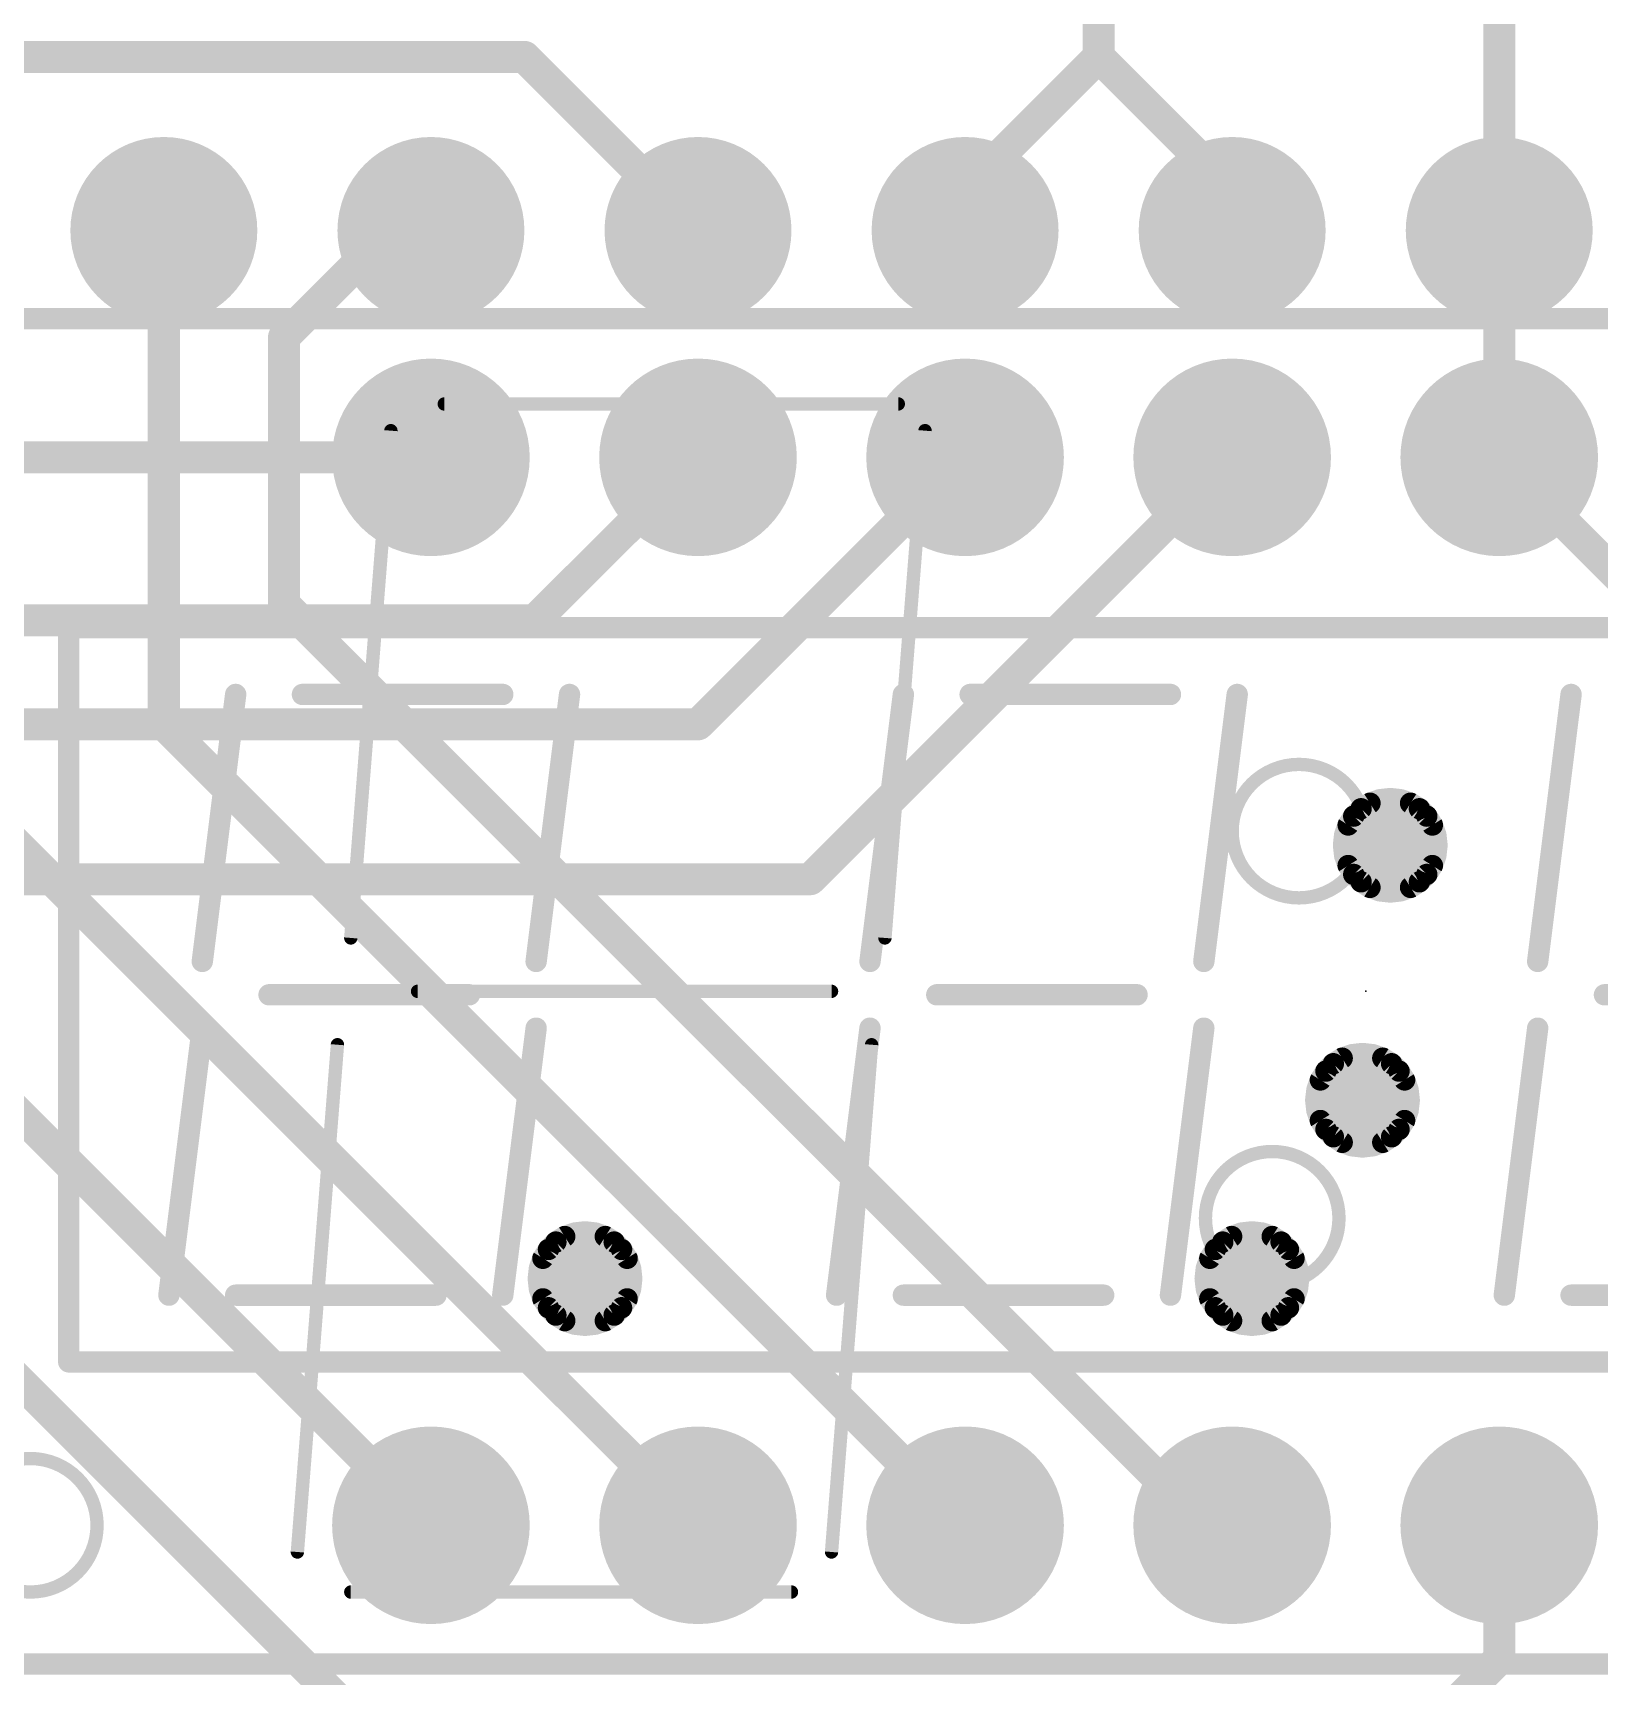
# Model space of a CAD drawing. Extents: x -6.3 to 44.5, y -10.2 to 43.3.
# Drawn here: x 8.91 to 23.81, y 15.07 to 30.71 of the extents above; entities that cross this region are included whole.
import ezdxf

# ---------------------------------------------------------------- set-up
doc = ezdxf.new("R2010")
doc.units = 0
for name, color, linetype in [('1', 12, 'CONTINUOUS'), ('16', 132, 'CONTINUOUS'), ('17', 110, 'CONTINUOUS'), ('21', 41, 'CONTINUOUS'), ('23', 53, 'CONTINUOUS'), ('51', 53, 'CONTINUOUS')]:
    doc.layers.add(name, color=color, linetype=linetype)

# ---------------------------------------------------------------- blocks, each defined once
blk = doc.blocks.new('ROUNDP')
at = {"const_width": 0.5}
blk.add_lwpolyline([(0, -0.25, 1), (0, 0.25, 1), (0, -0.25)], format="xyb", dxfattribs=at)

msp = doc.modelspace()

# ---------------------------------------------------------------- linework, layer by layer
at = {"layer": '1', "const_width": 0.3048}
for points in [[(19.05, 31.75), (19.05, 30.48)], [(3.81, 30.48), (13.589, 30.48)], [(15.24, 28.829), (13.589, 30.48)], [(17.78, 29.21), (19.05, 30.48)], [(20.32, 29.21), (19.05, 30.48)], [(17.78, 28.829), (17.78, 29.21)], [(20.32, 28.829), (20.32, 29.21)], [(10.16, 28.829), (10.16, 24.13)], [(12.319, 28.829), (11.303, 27.813)], [(12.7, 28.829), (12.319, 28.829)], [(11.303, 25.273), (11.303, 27.813)], [(20.066, 16.51), (11.303, 25.273)], [(2.54, 24.13), (12.7, 13.97)], [(12.7, 16.51), (5.08, 24.13)], [(15.24, 16.51), (7.62, 24.13)], [(17.78, 16.51), (10.16, 24.13)], [(20.066, 16.51), (20.32, 16.51)], [(22.86, 15.24), (22.86, 16.51)], [(21.59, 13.97), (22.86, 15.24)]]:
    msp.add_lwpolyline(points, dxfattribs=at)
at = {"layer": '1', "const_width": 0.1524}
for points in [[(13.6429, 30.5339, 1), (13.5351, 30.4261)], [(13.589, 30.4038, 1), (13.589, 30.5562)], [(19.1039, 30.5339, 1), (18.9961, 30.4261)], [(18.9738, 30.48, 1), (19.1262, 30.48)], [(19.1039, 30.4261, 1), (18.9961, 30.5339)], [(17.8562, 29.21, 1), (17.7038, 29.21)], [(17.7261, 29.2639, 1), (17.8339, 29.1561)], [(20.3962, 29.21, 1), (20.2438, 29.21)], [(20.2661, 29.1561, 1), (20.3739, 29.2639)], [(10.2362, 28.829, 1), (10.0838, 28.829)], [(12.319, 28.9052, 1), (12.319, 28.7528)], [(12.3729, 28.7751, 1), (12.2651, 28.8829)], [(12.7, 28.7528, 1), (12.7, 28.9052)], [(15.1861, 28.7751, 1), (15.2939, 28.8829)], [(17.7038, 28.829, 1), (17.8562, 28.829)], [(20.2438, 28.829, 1), (20.3962, 28.829)], [(11.3792, 27.813, 1), (11.2268, 27.813)], [(11.2491, 27.8669, 1), (11.3569, 27.7591)], [(11.3569, 25.3269, 1), (11.2491, 25.2191)], [(11.2268, 25.273, 1), (11.3792, 25.273)], [(10.2139, 24.1839, 1), (10.1061, 24.0761)], [(10.0838, 24.13, 1), (10.2362, 24.13)], [(12.6461, 16.4561, 1), (12.7539, 16.5639)], [(15.1861, 16.4561, 1), (15.2939, 16.5639)], [(17.7261, 16.4561, 1), (17.8339, 16.5639)], [(20.066, 16.5862, 1), (20.066, 16.4338)], [(20.0121, 16.4561, 1), (20.1199, 16.5639)], [(20.32, 16.4338, 1), (20.32, 16.5862)], [(22.9362, 16.51, 1), (22.7838, 16.51)], [(22.9139, 15.1861, 1), (22.8061, 15.2939)], [(22.7838, 15.24, 1), (22.9362, 15.24)]]:
    msp.add_lwpolyline(points, format="xyb", dxfattribs=at)
at = {"layer": '16', "const_width": 0.3048}
for points in [[(22.86, 28.829), (22.86, 33.02)], [(22.86, 26.67), (22.86, 28.829)], [(4.4196, 26.67), (12.7, 26.67)], [(13.6906, 25.1206), (15.24, 26.67)], [(15.24, 24.13), (17.78, 26.67)], [(16.3068, 22.6568), (20.32, 26.67)], [(25.4, 24.13), (22.86, 26.67)], [(4.826, 25.1206), (13.6906, 25.1206)], [(3.81, 24.13), (15.24, 24.13)], [(2.2352, 22.6568), (16.3068, 22.6568)]]:
    msp.add_lwpolyline(points, dxfattribs=at)
at = {"layer": '16', "const_width": 0.1524}
for points in [[(22.9362, 28.829, 1), (22.7838, 28.829)], [(22.7838, 28.829, 1), (22.9362, 28.829)], [(12.7, 26.5938, 1), (12.7, 26.7462)], [(15.2939, 26.6161, 1), (15.1861, 26.7239)], [(17.8339, 26.6161, 1), (17.7261, 26.7239)], [(20.3739, 26.6161, 1), (20.2661, 26.7239)], [(22.9139, 26.7239, 1), (22.8061, 26.6161)], [(22.7838, 26.67, 1), (22.9362, 26.67)], [(13.6367, 25.1745, 1), (13.7445, 25.0667)], [(13.6906, 25.0444, 1), (13.6906, 25.1968)], [(15.1861, 24.1839, 1), (15.2939, 24.0761)], [(15.24, 24.0538, 1), (15.24, 24.2062)], [(16.2529, 22.7107, 1), (16.3607, 22.6029)], [(16.3068, 22.5806, 1), (16.3068, 22.733)]]:
    msp.add_lwpolyline(points, format="xyb", dxfattribs=at)
at = {"layer": '21', "const_width": 0.2032}
for points in [[(1.5, 27.99), (41.68, 27.99)], [(9.2557, 25.0495), (34.0207, 25.0495)], [(9.2557, 18.0645), (9.2557, 25.0495)], [(10.8432, 24.4145), (10.5257, 21.8745)], [(13.3832, 24.4145), (11.4782, 24.4145)], [(14.0182, 24.4145), (13.7007, 21.8745)], [(17.1932, 24.4145), (16.8757, 21.8745)], [(19.7332, 24.4145), (17.8282, 24.4145)], [(20.3682, 24.4145), (20.0507, 21.8745)], [(23.5432, 24.4145), (23.2257, 21.8745)], [(21.6307, 23.3799), (21.5464, 23.327)], [(21.6118, 23.368), (22.0354, 23.368)], [(21.7247, 23.4128), (21.6307, 23.3799)], [(21.8236, 23.4239), (21.7247, 23.4128)], [(21.9225, 23.4128), (21.8236, 23.4239)], [(22.0165, 23.3799), (21.9225, 23.4128)], [(22.1008, 23.327), (22.0165, 23.3799)], [(21.476, 23.2566), (21.4231, 23.1723)], [(21.5464, 23.327), (21.476, 23.2566)], [(22.1712, 23.2566), (22.1008, 23.327)], [(22.2241, 23.1723), (22.1712, 23.2566)], [(21.3902, 23.0783), (21.3791, 22.9794)], [(21.4231, 23.1723), (21.3902, 23.0783)], [(21.4205, 23.1648), (22.2267, 23.1648)], [(22.257, 23.0783), (22.2241, 23.1723)], [(22.2681, 22.9794), (22.257, 23.0783)], [(21.3791, 22.9794), (21.3902, 22.8805)], [(21.3811, 22.9616), (22.2661, 22.9616)], [(21.3902, 22.8805), (21.4231, 22.7865)], [(22.2241, 22.7865), (22.257, 22.8805)], [(22.257, 22.8805), (22.2681, 22.9794)], [(21.4231, 22.7865), (21.4761, 22.7023)], [(21.4408, 22.7584), (22.2064, 22.7584)], [(22.1711, 22.7023), (22.2241, 22.7865)], [(21.4761, 22.7023), (21.5465, 22.6319)], [(21.5465, 22.6319), (21.6307, 22.5789)], [(21.6307, 22.5789), (21.7247, 22.546)], [(21.9225, 22.546), (22.0165, 22.5789)], [(22.0165, 22.5789), (22.1007, 22.6319)], [(22.1007, 22.6319), (22.1711, 22.7023)], [(21.6985, 22.5552), (21.9487, 22.5552)], [(21.7247, 22.546), (21.8236, 22.5349)], [(21.8236, 22.5349), (21.9225, 22.546)], [(13.0657, 21.557), (11.1607, 21.557)], [(19.4157, 21.557), (17.5107, 21.557)], [(25.7657, 21.557), (23.8607, 21.557)], [(10.5257, 21.2395), (10.2082, 18.6995)], [(13.7007, 21.2395), (13.3832, 18.6995)], [(16.8757, 21.2395), (16.5582, 18.6995)], [(20.0507, 21.2395), (19.7332, 18.6995)], [(23.2257, 21.2395), (22.9082, 18.6995)], [(21.2823, 20.9013), (21.2119, 20.8309)], [(21.3666, 20.9542), (21.2823, 20.9013)], [(21.3275, 20.9296), (21.7916, 20.9296)], [(21.4606, 20.9871), (21.3666, 20.9542)], [(21.5595, 20.9982), (21.4606, 20.9871)], [(21.6584, 20.9871), (21.5595, 20.9982)], [(21.7524, 20.9542), (21.6584, 20.9871)], [(21.8367, 20.9013), (21.7524, 20.9542)], [(21.9071, 20.8309), (21.8367, 20.9013)], [(21.159, 20.7466), (21.1261, 20.6526)], [(21.1519, 20.7264), (21.9671, 20.7264)], [(21.2119, 20.8309), (21.159, 20.7466)], [(21.96, 20.7466), (21.9071, 20.8309)], [(21.9929, 20.6526), (21.96, 20.7466)], [(21.1261, 20.6526), (21.115, 20.5537)], [(21.115, 20.5537), (21.1261, 20.4548)], [(22.004, 20.5537), (21.9929, 20.6526)], [(21.9929, 20.4548), (22.004, 20.5537)], [(21.1184, 20.5232), (22.0006, 20.5232)], [(21.1261, 20.4548), (21.159, 20.3608)], [(21.96, 20.3608), (21.9929, 20.4548)], [(21.159, 20.3608), (21.212, 20.2766)], [(21.1847, 20.32), (21.9343, 20.32)], [(21.212, 20.2766), (21.2824, 20.2062)], [(21.8366, 20.2062), (21.907, 20.2766)], [(21.907, 20.2766), (21.96, 20.3608)], [(21.2824, 20.2062), (21.3666, 20.1532)], [(21.3666, 20.1532), (21.4606, 20.1203)], [(21.4606, 20.1203), (21.5595, 20.1092)], [(21.492, 20.1168), (21.627, 20.1168)], [(21.5595, 20.1092), (21.6584, 20.1203)], [(21.6584, 20.1203), (21.7524, 20.1532)], [(21.7524, 20.1532), (21.8366, 20.2062)], [(14.0666, 19.2904), (13.9726, 19.2575)], [(14.1655, 19.3015), (14.0666, 19.2904)], [(14.2644, 19.2904), (14.1655, 19.3015)], [(14.3584, 19.2575), (14.2644, 19.2904)], [(20.409, 19.2904), (20.315, 19.2575)], [(20.5079, 19.3015), (20.409, 19.2904)], [(20.6068, 19.2904), (20.5079, 19.3015)], [(20.7008, 19.2575), (20.6068, 19.2904)], [(13.8179, 19.1342), (13.765, 19.0499)], [(13.8883, 19.2046), (13.8179, 19.1342)], [(13.9726, 19.2575), (13.8883, 19.2046)], [(14.4427, 19.2046), (14.3584, 19.2575)], [(14.5131, 19.1342), (14.4427, 19.2046)], [(14.566, 19.0499), (14.5131, 19.1342)], [(20.1603, 19.1342), (20.1074, 19.0499)], [(20.2307, 19.2046), (20.1603, 19.1342)], [(20.315, 19.2575), (20.2307, 19.2046)], [(20.7851, 19.2046), (20.7008, 19.2575)], [(20.8555, 19.1342), (20.7851, 19.2046)], [(20.9084, 19.0499), (20.8555, 19.1342)], [(13.765, 19.0499), (13.7321, 18.9559)], [(13.797, 19.1008), (14.534, 19.1008)], [(14.5989, 18.9559), (14.566, 19.0499)], [(20.1074, 19.0499), (20.0745, 18.9559)], [(20.1394, 19.1008), (20.8764, 19.1008)], [(20.9413, 18.9559), (20.9084, 19.0499)], [(13.7321, 18.9559), (13.721, 18.857)], [(13.721, 18.857), (13.7321, 18.7581)], [(13.7256, 18.8976), (14.6054, 18.8976)], [(14.61, 18.857), (14.5989, 18.9559)], [(14.5989, 18.7581), (14.61, 18.857)], [(20.0745, 18.9559), (20.0634, 18.857)], [(20.0634, 18.857), (20.0745, 18.7581)], [(20.068, 18.8976), (20.9478, 18.8976)], [(20.9524, 18.857), (20.9413, 18.9559)], [(20.9413, 18.7581), (20.9524, 18.857)], [(12.7482, 18.6995), (10.8432, 18.6995)], [(13.7321, 18.7581), (13.765, 18.6641)], [(13.7544, 18.6944), (14.5766, 18.6944)], [(13.765, 18.6641), (13.818, 18.5799)], [(14.513, 18.5799), (14.566, 18.6641)], [(14.566, 18.6641), (14.5989, 18.7581)], [(19.0982, 18.6995), (17.1932, 18.6995)], [(20.0745, 18.7581), (20.1074, 18.6641)], [(20.0968, 18.6944), (20.919, 18.6944)], [(20.1074, 18.6641), (20.1604, 18.5799)], [(20.8554, 18.5799), (20.9084, 18.6641)], [(20.9084, 18.6641), (20.9413, 18.7581)], [(25.4482, 18.6995), (23.5432, 18.6995)], [(13.818, 18.5799), (13.8884, 18.5095)], [(13.8884, 18.5095), (13.9726, 18.4565)], [(14.3584, 18.4565), (14.4426, 18.5095)], [(14.4426, 18.5095), (14.513, 18.5799)], [(20.1604, 18.5799), (20.2308, 18.5095)], [(20.2308, 18.5095), (20.315, 18.4565)], [(20.7008, 18.4565), (20.785, 18.5095)], [(20.785, 18.5095), (20.8554, 18.5799)], [(13.9174, 18.4912), (14.4136, 18.4912)], [(13.9726, 18.4565), (14.0666, 18.4236)], [(14.0666, 18.4236), (14.1655, 18.4125)], [(14.1655, 18.4125), (14.2644, 18.4236)], [(14.2644, 18.4236), (14.3584, 18.4565)], [(20.2598, 18.4912), (20.756, 18.4912)], [(20.315, 18.4565), (20.409, 18.4236)], [(20.409, 18.4236), (20.5079, 18.4125)], [(20.5079, 18.4125), (20.6068, 18.4236)], [(20.6068, 18.4236), (20.7008, 18.4565)], [(34.0207, 18.0645), (9.2557, 18.0645)], [(1.5, 15.19), (41.68, 15.19)]]:
    msp.add_lwpolyline(points, dxfattribs=at)
at = {"layer": '21', "const_width": 0.1016}
for points in [[(9.2557, 25.1003, 1), (9.2557, 24.9987)], [(9.3065, 25.0495, 1), (9.2049, 25.0495)], [(10.8936, 24.4082, 1), (10.7928, 24.4208)], [(11.4782, 24.4653, 1), (11.4782, 24.3637)], [(13.3832, 24.3637, 1), (13.3832, 24.4653)], [(14.0686, 24.4082, 1), (13.9678, 24.4208)], [(17.2436, 24.4082, 1), (17.1428, 24.4208)], [(17.8282, 24.4653, 1), (17.8282, 24.3637)], [(19.7332, 24.3637, 1), (19.7332, 24.4653)], [(20.4186, 24.4082, 1), (20.3178, 24.4208)], [(23.5936, 24.4082, 1), (23.4928, 24.4208)], [(21.6118, 23.4188, 1), (21.6118, 23.3172)], [(21.6139, 23.4279, 1), (21.6475, 23.332)], [(21.6577, 23.3369, 1), (21.6037, 23.4229)], [(21.719, 23.4633, 1), (21.7304, 23.3623)], [(21.7415, 23.3648, 1), (21.7079, 23.4607)], [(21.8293, 23.4744, 1), (21.8179, 23.3734)], [(21.8293, 23.3734, 1), (21.8179, 23.4744)], [(21.9393, 23.4607, 1), (21.9057, 23.3648)], [(21.9168, 23.3623, 1), (21.9282, 23.4633)], [(22.0435, 23.4229, 1), (21.9895, 23.3369)], [(21.9997, 23.332, 1), (22.0333, 23.4279)], [(22.0354, 23.3172, 1), (22.0354, 23.4188)], [(21.4401, 23.2925, 1), (21.512, 23.2206)], [(21.5191, 23.2295, 1), (21.433, 23.2836)], [(21.5194, 23.37, 1), (21.5735, 23.2839)], [(21.5824, 23.291, 1), (21.5105, 23.3629)], [(22.1367, 23.3629, 1), (22.0648, 23.291)], [(22.0737, 23.2839, 1), (22.1278, 23.37)], [(22.2142, 23.2836, 1), (22.1281, 23.2295)], [(22.1352, 23.2206, 1), (22.2071, 23.2925)], [(21.3423, 23.0951, 1), (21.4382, 23.0615)], [(21.4407, 23.0726, 1), (21.3397, 23.084)], [(21.4205, 23.2156, 1), (21.4205, 23.114)], [(21.3801, 23.1993, 1), (21.4661, 23.1453)], [(21.471, 23.1555, 1), (21.3751, 23.1891)], [(22.2721, 23.1891, 1), (22.1762, 23.1555)], [(22.1811, 23.1453, 1), (22.2671, 23.1993)], [(22.3075, 23.084, 1), (22.2065, 23.0726)], [(22.209, 23.0615, 1), (22.3049, 23.0951)], [(22.2267, 23.114, 1), (22.2267, 23.2156)], [(21.4296, 22.9851, 1), (21.3286, 22.9737)], [(21.3286, 22.9851, 1), (21.4296, 22.9737)], [(21.3811, 23.0124, 1), (21.3811, 22.9108)], [(21.4382, 22.8973, 1), (21.3423, 22.8637)], [(22.3049, 22.8637, 1), (22.209, 22.8973)], [(22.3186, 22.9737, 1), (22.2176, 22.9851)], [(22.2176, 22.9737, 1), (22.3186, 22.9851)], [(22.2661, 22.9108, 1), (22.2661, 23.0124)], [(21.3398, 22.8748, 1), (21.4407, 22.8862)], [(21.4661, 22.8136, 1), (21.3801, 22.7595)], [(21.3752, 22.7698, 1), (21.4711, 22.8033)], [(21.4408, 22.8092, 1), (21.4408, 22.7076)], [(22.1761, 22.8033, 1), (22.272, 22.7698)], [(22.2671, 22.7595, 1), (22.1811, 22.8136)], [(22.2065, 22.8862, 1), (22.3074, 22.8748)], [(22.2064, 22.7076, 1), (22.2064, 22.8092)], [(21.512, 22.7382, 1), (21.4402, 22.6663)], [(21.4331, 22.6752, 1), (21.5191, 22.7293)], [(21.5735, 22.6749, 1), (21.5194, 22.5889)], [(21.5105, 22.596, 1), (21.5824, 22.6678)], [(21.6475, 22.6269, 1), (21.614, 22.531)], [(21.6037, 22.5359, 1), (21.6578, 22.6219)], [(21.9894, 22.6219, 1), (22.0435, 22.5359)], [(22.0332, 22.531, 1), (21.9997, 22.6269)], [(22.0648, 22.6678, 1), (22.1367, 22.596)], [(22.1278, 22.5889, 1), (22.0737, 22.6749)], [(22.1281, 22.7293, 1), (22.2141, 22.6752)], [(22.207, 22.6663, 1), (22.1352, 22.7382)], [(21.6985, 22.606, 1), (21.6985, 22.5044)], [(21.7304, 22.5965, 1), (21.719, 22.4956)], [(21.7079, 22.4981, 1), (21.7415, 22.594)], [(21.8179, 22.5854, 1), (21.8293, 22.4844)], [(21.8179, 22.4844, 1), (21.8293, 22.5854)], [(21.9057, 22.594, 1), (21.9393, 22.4981)], [(21.9282, 22.4956, 1), (21.9168, 22.5965)], [(21.9487, 22.5044, 1), (21.9487, 22.606)], [(10.4753, 21.8808, 1), (10.5761, 21.8682)], [(13.6503, 21.8808, 1), (13.7511, 21.8682)], [(16.8253, 21.8808, 1), (16.9261, 21.8682)], [(20.0003, 21.8808, 1), (20.1011, 21.8682)], [(23.1753, 21.8808, 1), (23.2761, 21.8682)], [(11.1607, 21.6078, 1), (11.1607, 21.5062)], [(13.0657, 21.5062, 1), (13.0657, 21.6078)], [(17.5107, 21.6078, 1), (17.5107, 21.5062)], [(19.4157, 21.5062, 1), (19.4157, 21.6078)], [(23.8607, 21.6078, 1), (23.8607, 21.5062)], [(10.5761, 21.2332, 1), (10.4753, 21.2458)], [(13.7511, 21.2332, 1), (13.6503, 21.2458)], [(16.9261, 21.2332, 1), (16.8253, 21.2458)], [(20.1011, 21.2332, 1), (20.0003, 21.2458)], [(23.2761, 21.2332, 1), (23.1753, 21.2458)], [(21.2553, 20.9443, 1), (21.3094, 20.8582)], [(21.3183, 20.8653, 1), (21.2464, 20.9372)], [(21.3275, 20.9804, 1), (21.3275, 20.8788)], [(21.3498, 21.0022, 1), (21.3834, 20.9063)], [(21.3936, 20.9112, 1), (21.3396, 20.9972)], [(21.4549, 21.0376, 1), (21.4663, 20.9366)], [(21.4774, 20.9391, 1), (21.4438, 21.035)], [(21.5652, 21.0487, 1), (21.5538, 20.9477)], [(21.5652, 20.9477, 1), (21.5538, 21.0487)], [(21.6752, 21.035, 1), (21.6416, 20.9391)], [(21.6527, 20.9366, 1), (21.6641, 21.0376)], [(21.7794, 20.9972, 1), (21.7254, 20.9112)], [(21.7356, 20.9063, 1), (21.7692, 21.0022)], [(21.8726, 20.9372, 1), (21.8007, 20.8653)], [(21.7916, 20.8788, 1), (21.7916, 20.9804)], [(21.8096, 20.8582, 1), (21.8637, 20.9443)], [(21.1519, 20.7772, 1), (21.1519, 20.6756)], [(21.116, 20.7736, 1), (21.202, 20.7196)], [(21.2069, 20.7298, 1), (21.111, 20.7634)], [(21.176, 20.8668, 1), (21.2479, 20.7949)], [(21.255, 20.8038, 1), (21.1689, 20.8579)], [(21.9501, 20.8579, 1), (21.864, 20.8038)], [(21.8711, 20.7949, 1), (21.943, 20.8668)], [(22.008, 20.7634, 1), (21.9121, 20.7298)], [(21.917, 20.7196, 1), (22.003, 20.7736)], [(21.9671, 20.6756, 1), (21.9671, 20.7772)], [(21.1655, 20.5594, 1), (21.0645, 20.548)], [(21.0782, 20.6694, 1), (21.1741, 20.6358)], [(21.1766, 20.6469, 1), (21.0756, 20.6583)], [(22.0434, 20.6583, 1), (21.9424, 20.6469)], [(21.9449, 20.6358, 1), (22.0408, 20.6694)], [(22.0545, 20.548, 1), (21.9535, 20.5594)], [(21.0645, 20.5594, 1), (21.1655, 20.548)], [(21.1184, 20.574, 1), (21.1184, 20.4724)], [(21.1741, 20.4716, 1), (21.0782, 20.438)], [(21.0757, 20.4491, 1), (21.1766, 20.4605)], [(21.9424, 20.4605, 1), (22.0433, 20.4491)], [(22.0408, 20.438, 1), (21.9449, 20.4716)], [(21.9535, 20.548, 1), (22.0545, 20.5594)], [(22.0006, 20.4724, 1), (22.0006, 20.574)], [(21.202, 20.3879, 1), (21.116, 20.3338)], [(21.1111, 20.3441, 1), (21.207, 20.3776)], [(21.1847, 20.3708, 1), (21.1847, 20.2692)], [(21.2479, 20.3125, 1), (21.1761, 20.2406)], [(21.169, 20.2495, 1), (21.255, 20.3036)], [(21.864, 20.3036, 1), (21.95, 20.2495)], [(21.9429, 20.2406, 1), (21.8711, 20.3125)], [(21.912, 20.3776, 1), (22.0079, 20.3441)], [(22.003, 20.3338, 1), (21.917, 20.3879)], [(21.9343, 20.2692, 1), (21.9343, 20.3708)], [(21.3094, 20.2492, 1), (21.2553, 20.1632)], [(21.2464, 20.1703, 1), (21.3183, 20.2421)], [(21.3834, 20.2012, 1), (21.3499, 20.1053)], [(21.3396, 20.1102, 1), (21.3937, 20.1962)], [(21.4663, 20.1708, 1), (21.4549, 20.0699)], [(21.492, 20.1676, 1), (21.492, 20.066)], [(21.4438, 20.0724, 1), (21.4774, 20.1683)], [(21.5538, 20.1597, 1), (21.5652, 20.0587)], [(21.5538, 20.0587, 1), (21.5652, 20.1597)], [(21.6416, 20.1683, 1), (21.6752, 20.0724)], [(21.627, 20.066, 1), (21.627, 20.1676)], [(21.6641, 20.0699, 1), (21.6527, 20.1708)], [(21.7253, 20.1962, 1), (21.7794, 20.1102)], [(21.7691, 20.1053, 1), (21.7356, 20.2012)], [(21.8007, 20.2421, 1), (21.8726, 20.1703)], [(21.8637, 20.1632, 1), (21.8096, 20.2492)], [(14.0609, 19.3409, 1), (14.0723, 19.2399)], [(14.0834, 19.2424, 1), (14.0498, 19.3383)], [(14.1712, 19.352, 1), (14.1598, 19.251)], [(14.1712, 19.251, 1), (14.1598, 19.352)], [(14.2812, 19.3383, 1), (14.2476, 19.2424)], [(14.2587, 19.2399, 1), (14.2701, 19.3409)], [(20.4033, 19.3409, 1), (20.4147, 19.2399)], [(20.4258, 19.2424, 1), (20.3922, 19.3383)], [(20.5136, 19.352, 1), (20.5022, 19.251)], [(20.5136, 19.251, 1), (20.5022, 19.352)], [(20.6236, 19.3383, 1), (20.59, 19.2424)], [(20.6011, 19.2399, 1), (20.6125, 19.3409)], [(13.861, 19.1071, 1), (13.7749, 19.1612)], [(13.8613, 19.2476, 1), (13.9154, 19.1615)], [(13.9243, 19.1686, 1), (13.8524, 19.2405)], [(13.9558, 19.3055, 1), (13.9894, 19.2096)], [(13.9996, 19.2145, 1), (13.9456, 19.3005)], [(14.3854, 19.3005, 1), (14.3314, 19.2145)], [(14.3416, 19.2096, 1), (14.3752, 19.3055)], [(14.4786, 19.2405, 1), (14.4067, 19.1686)], [(14.4156, 19.1615, 1), (14.4697, 19.2476)], [(14.5561, 19.1612, 1), (14.47, 19.1071)], [(20.2034, 19.1071, 1), (20.1173, 19.1612)], [(20.2037, 19.2476, 1), (20.2578, 19.1615)], [(20.2667, 19.1686, 1), (20.1948, 19.2405)], [(20.2982, 19.3055, 1), (20.3318, 19.2096)], [(20.342, 19.2145, 1), (20.288, 19.3005)], [(20.7278, 19.3005, 1), (20.6738, 19.2145)], [(20.684, 19.2096, 1), (20.7176, 19.3055)], [(20.821, 19.2405, 1), (20.7491, 19.1686)], [(20.758, 19.1615, 1), (20.8121, 19.2476)], [(20.8985, 19.1612, 1), (20.8124, 19.1071)], [(13.722, 19.0769, 1), (13.808, 19.0229)], [(13.8129, 19.0331, 1), (13.717, 19.0667)], [(13.797, 19.1516, 1), (13.797, 19.05)], [(13.782, 19.1701, 1), (13.8539, 19.0982)], [(14.4771, 19.0982, 1), (14.549, 19.1701)], [(14.614, 19.0667, 1), (14.5181, 19.0331)], [(14.523, 19.0229, 1), (14.609, 19.0769)], [(14.534, 19.05, 1), (14.534, 19.1516)], [(20.0644, 19.0769, 1), (20.1504, 19.0229)], [(20.1553, 19.0331, 1), (20.0594, 19.0667)], [(20.1394, 19.1516, 1), (20.1394, 19.05)], [(20.1244, 19.1701, 1), (20.1963, 19.0982)], [(20.8195, 19.0982, 1), (20.8914, 19.1701)], [(20.9564, 19.0667, 1), (20.8605, 19.0331)], [(20.8654, 19.0229, 1), (20.9514, 19.0769)], [(20.8764, 19.05, 1), (20.8764, 19.1516)], [(13.7715, 18.8627, 1), (13.6705, 18.8513)], [(13.7256, 18.9484, 1), (13.7256, 18.8468)], [(13.6842, 18.9727, 1), (13.7801, 18.9391)], [(13.7826, 18.9502, 1), (13.6816, 18.9616)], [(14.6494, 18.9616, 1), (14.5484, 18.9502)], [(14.5509, 18.9391, 1), (14.6468, 18.9727)], [(14.6605, 18.8513, 1), (14.5595, 18.8627)], [(14.6054, 18.8468, 1), (14.6054, 18.9484)], [(20.1139, 18.8627, 1), (20.0129, 18.8513)], [(20.068, 18.9484, 1), (20.068, 18.8468)], [(20.0266, 18.9727, 1), (20.1225, 18.9391)], [(20.125, 18.9502, 1), (20.024, 18.9616)], [(20.9918, 18.9616, 1), (20.8908, 18.9502)], [(20.8933, 18.9391, 1), (20.9892, 18.9727)], [(21.0029, 18.8513, 1), (20.9019, 18.8627)], [(20.9478, 18.8468, 1), (20.9478, 18.9484)], [(10.8432, 18.7503, 1), (10.8432, 18.6487)], [(12.7482, 18.6487, 1), (12.7482, 18.7503)], [(13.6705, 18.8627, 1), (13.7715, 18.8513)], [(13.7801, 18.7749, 1), (13.6842, 18.7413)], [(13.6817, 18.7524, 1), (13.7826, 18.7638)], [(13.7544, 18.7452, 1), (13.7544, 18.6436)], [(13.808, 18.6912, 1), (13.722, 18.6371)], [(14.609, 18.6371, 1), (14.523, 18.6912)], [(14.5484, 18.7638, 1), (14.6493, 18.7524)], [(14.6468, 18.7413, 1), (14.5509, 18.7749)], [(14.5595, 18.8513, 1), (14.6605, 18.8627)], [(14.5766, 18.6436, 1), (14.5766, 18.7452)], [(17.1932, 18.7503, 1), (17.1932, 18.6487)], [(19.0982, 18.6487, 1), (19.0982, 18.7503)], [(20.0129, 18.8627, 1), (20.1139, 18.8513)], [(20.1225, 18.7749, 1), (20.0266, 18.7413)], [(20.0241, 18.7524, 1), (20.125, 18.7638)], [(20.0968, 18.7452, 1), (20.0968, 18.6436)], [(20.1504, 18.6912, 1), (20.0644, 18.6371)], [(20.9514, 18.6371, 1), (20.8654, 18.6912)], [(20.8908, 18.7638, 1), (20.9917, 18.7524)], [(20.9892, 18.7413, 1), (20.8933, 18.7749)], [(20.9019, 18.8513, 1), (21.0029, 18.8627)], [(20.919, 18.6436, 1), (20.919, 18.7452)], [(23.5432, 18.7503, 1), (23.5432, 18.6487)], [(10.1578, 18.7058, 1), (10.2586, 18.6932)], [(13.3328, 18.7058, 1), (13.4336, 18.6932)], [(13.7171, 18.6474, 1), (13.813, 18.6809)], [(13.8539, 18.6158, 1), (13.7821, 18.5439)], [(13.775, 18.5528, 1), (13.861, 18.6069)], [(13.9154, 18.5525, 1), (13.8613, 18.4665)], [(14.4697, 18.4665, 1), (14.4156, 18.5525)], [(14.47, 18.6069, 1), (14.556, 18.5528)], [(14.5489, 18.5439, 1), (14.4771, 18.6158)], [(14.518, 18.6809, 1), (14.6139, 18.6474)], [(16.5078, 18.7058, 1), (16.6086, 18.6932)], [(19.6828, 18.7058, 1), (19.7836, 18.6932)], [(20.0595, 18.6474, 1), (20.1554, 18.6809)], [(20.1963, 18.6158, 1), (20.1245, 18.5439)], [(20.1174, 18.5528, 1), (20.2034, 18.6069)], [(20.2578, 18.5525, 1), (20.2037, 18.4665)], [(20.8121, 18.4665, 1), (20.758, 18.5525)], [(20.8124, 18.6069, 1), (20.8984, 18.5528)], [(20.8913, 18.5439, 1), (20.8195, 18.6158)], [(20.8604, 18.6809, 1), (20.9563, 18.6474)], [(22.8578, 18.7058, 1), (22.9586, 18.6932)], [(13.8524, 18.4736, 1), (13.9243, 18.5454)], [(13.9174, 18.542, 1), (13.9174, 18.4404)], [(13.9894, 18.5045, 1), (13.9559, 18.4086)], [(13.9456, 18.4135, 1), (13.9997, 18.4995)], [(14.0723, 18.4741, 1), (14.0609, 18.3732)], [(14.0498, 18.3757, 1), (14.0834, 18.4716)], [(14.1598, 18.463, 1), (14.1712, 18.362)], [(14.1598, 18.362, 1), (14.1712, 18.463)], [(14.2476, 18.4716, 1), (14.2812, 18.3757)], [(14.2701, 18.3732, 1), (14.2587, 18.4741)], [(14.3313, 18.4995, 1), (14.3854, 18.4135)], [(14.3751, 18.4086, 1), (14.3416, 18.5045)], [(14.4067, 18.5454, 1), (14.4786, 18.4736)], [(14.4136, 18.4404, 1), (14.4136, 18.542)], [(20.1948, 18.4736, 1), (20.2667, 18.5454)], [(20.2598, 18.542, 1), (20.2598, 18.4404)], [(20.3318, 18.5045, 1), (20.2983, 18.4086)], [(20.288, 18.4135, 1), (20.3421, 18.4995)], [(20.4147, 18.4741, 1), (20.4033, 18.3732)], [(20.3922, 18.3757, 1), (20.4258, 18.4716)], [(20.5022, 18.463, 1), (20.5136, 18.362)], [(20.5022, 18.362, 1), (20.5136, 18.463)], [(20.59, 18.4716, 1), (20.6236, 18.3757)], [(20.6125, 18.3732, 1), (20.6011, 18.4741)], [(20.6737, 18.4995, 1), (20.7278, 18.4135)], [(20.7175, 18.4086, 1), (20.684, 18.5045)], [(20.7491, 18.5454, 1), (20.821, 18.4736)], [(20.756, 18.4404, 1), (20.756, 18.542)], [(9.2557, 18.1153, 1), (9.2557, 18.0137)], [(9.2049, 18.0645, 1), (9.3065, 18.0645)]]:
    msp.add_lwpolyline(points, format="xyb", dxfattribs=at)
at = {"layer": '23'}
msp.add_point((21.59, 21.59), dxfattribs=at)
at = {"layer": '51', "const_width": 0.127}
for points in [[(1.5, 27.99), (41.68, 27.99)], [(12.827, 27.178), (17.145, 27.178)], [(12.319, 26.924), (11.938, 22.098)], [(17.399, 26.924), (17.018, 22.098)], [(12.573, 21.59), (16.51, 21.59)], [(11.811, 21.082), (11.43, 16.256)], [(16.891, 21.082), (16.51, 16.256)], [(11.938, 15.875), (16.129, 15.875)], [(1.5, 15.19), (41.68, 15.19)]]:
    msp.add_lwpolyline(points, dxfattribs=at)
at = {"layer": '51'}
for points, const_width in [([(12.827, 27.2097, 1), (12.827, 27.1463)], 0.0635), ([(17.145, 27.1463, 1), (17.145, 27.2097)], 0.0635), ([(12.3507, 26.9215, 1), (12.2873, 26.9265)], 0.0635), ([(17.4307, 26.9215, 1), (17.3673, 26.9265)], 0.0635), ([(20.955, 22.479, 1), (20.955, 23.749, 1), (20.955, 22.479)], 0.127), ([(11.9063, 22.1005, 1), (11.9697, 22.0955)], 0.0635), ([(16.9863, 22.1005, 1), (17.0497, 22.0955)], 0.0635), ([(12.573, 21.6217, 1), (12.573, 21.5583)], 0.0635), ([(16.51, 21.5583, 1), (16.51, 21.6217)], 0.0635), ([(11.8427, 21.0795, 1), (11.7793, 21.0845)], 0.0635), ([(16.9227, 21.0795, 1), (16.8593, 21.0845)], 0.0635), ([(20.701, 18.796, 1), (20.701, 20.066, 1), (20.701, 18.796)], 0.127), ([(8.89, 15.875, 1), (8.89, 17.145, 1), (8.89, 15.875)], 0.127), ([(17.78, 15.875, 1), (17.78, 17.145, 1), (17.78, 15.875)], 0.127), ([(11.3983, 16.2585, 1), (11.4617, 16.2535)], 0.0635), ([(16.4783, 16.2585, 1), (16.5417, 16.2535)], 0.0635), ([(11.938, 15.9068, 1), (11.938, 15.8432)], 0.0635), ([(16.129, 15.8432, 1), (16.129, 15.9068)], 0.0635)]:
    msp.add_lwpolyline(points, format="xyb", dxfattribs=dict(at, const_width=const_width))

# ---------------------------------------------------------------- block references
at = {"layer": '17', "xscale": 1.778, "yscale": 1.778, "rotation": 270}
for p in [(10.16, 28.829), (10.16, 28.829), (12.7, 28.829), (12.7, 28.829), (15.24, 28.829), (15.24, 28.829), (17.78, 28.829), (17.78, 28.829), (20.32, 28.829), (20.32, 28.829), (22.86, 28.829), (22.86, 28.829)]:
    msp.add_blockref('ROUNDP', p, dxfattribs=at)
at = {"layer": '17', "xscale": 1.8796, "yscale": 1.8796}
for p in [(12.7, 26.67), (12.7, 26.67), (15.24, 26.67), (15.24, 26.67), (17.78, 26.67), (17.78, 26.67), (20.32, 26.67), (20.32, 26.67), (22.86, 26.67), (22.86, 26.67), (12.7, 16.51), (12.7, 16.51), (15.24, 16.51), (15.24, 16.51), (17.78, 16.51), (17.78, 16.51), (20.32, 16.51), (20.32, 16.51), (22.86, 16.51), (22.86, 16.51)]:
    msp.add_blockref('ROUNDP', p, dxfattribs=at)

doc.saveas('drawing.dxf')
